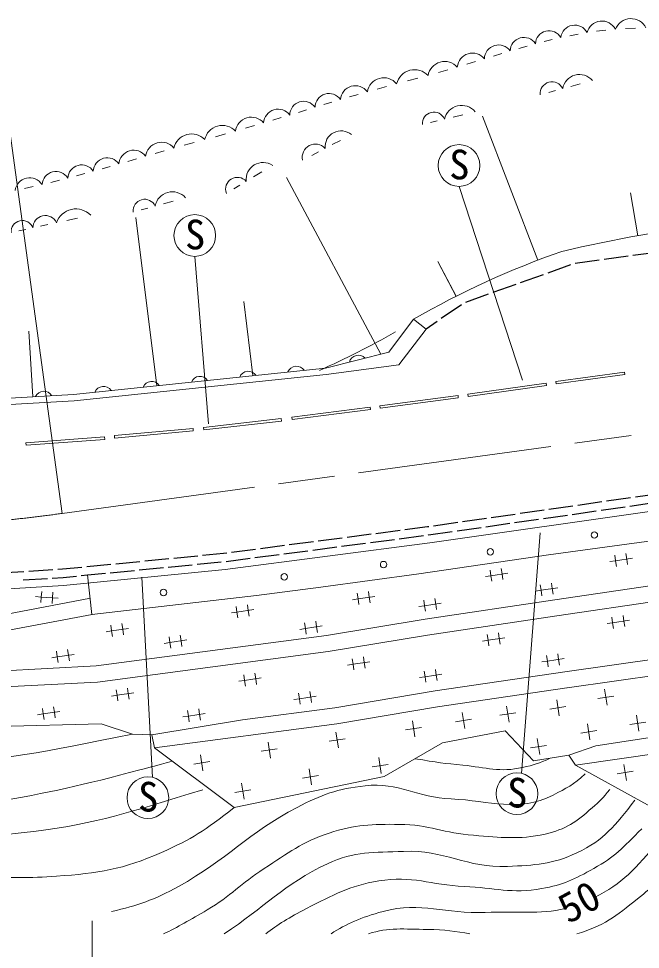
# Model space of a CAD drawing. Units: millimetres, scale not verified. Extents: x 40000 to 680000, y 20000 to 380000.
# Drawn here: x 112176 to 150616, y 243073 to 300640 of the extents above; entities that cross this region are included whole.
import ezdxf
from ezdxf.enums import TextEntityAlignment as Align

# ---------------------------------------------------------------- set-up
doc = ezdxf.new("R2010")
doc.units = ezdxf.units.MM
doc.header["$LTSCALE"] = 1000
doc.linetypes.add('CHAIN', pattern=[18.5, 12, -1.5, 3.5, -1.5])
for name, color, linetype, lineweight in [('M-BGD', 7, 'Continuous', 25), ('M-BGD-HTXT', 7, 'Continuous', 13), ('M-BMK', 2, 'CHAIN', 13), ('M-BMK-HTXT', 7, 'Continuous', 13)]:
    doc.layers.add(name, color=color, linetype=linetype, lineweight=lineweight)
doc.styles.add('ＭＳ ゴシック', font='')
doc.styles.get('ＭＳ ゴシック').set_extended_font_data('MS Gothic')

msp = doc.modelspace()

# ---------------------------------------------------------------- linework, layer by layer
at = {"layer": 'M-BGD'}
for p, q in [((151641, 286182), (150154, 285981)), ((148073, 285701), (146586, 285500)), ((149857, 285941), (148370, 285741)), ((146303, 285404), (144890, 284900)), ((144607, 284799), (143194, 284295)), ((142912, 284195), (141499, 283691)), ((141216, 283590), (139803, 283086)), ((139549, 282930), (138310, 282085)), ((138062, 281916), (137365, 281440)), ((151793, 271258), (150308, 271044)), ((148230, 270746), (146745, 270533)), ((150012, 271002), (148527, 270789)), ((149970, 270491), (151455, 270704)), ((144666, 270235), (143181, 270022)), ((146448, 270490), (144963, 270277)), ((146407, 269979), (147892, 270193)), ((148189, 270235), (149673, 270448)), ((139321, 269468), (137836, 269255)), ((141103, 269723), (139618, 269510)), ((141062, 269212), (142546, 269426)), ((142885, 269979), (141400, 269766)), ((142843, 269468), (144328, 269681)), ((144625, 269724), (146110, 269937)), ((135755, 268978), (134267, 268784)), ((137455, 269200), (136052, 269017)), ((137539, 269212), (137455, 269200)), ((137520, 268704), (138983, 268914)), ((139280, 268957), (140765, 269170)), ((130400, 268280), (128912, 268086)), ((132185, 268513), (130697, 268319)), ((133970, 268745), (132482, 268552)), ((133928, 268236), (135416, 268430)), ((135713, 268469), (137201, 268663)), ((137498, 268701), (137520, 268704)), ((126830, 267814), (125343, 267620)), ((128615, 268047), (127128, 267853)), ((128574, 267538), (130061, 267732)), ((130358, 267770), (131846, 267964)), ((132143, 268003), (133631, 268197)), ((121463, 267225), (119970, 267079)), ((123255, 267400), (121762, 267254)), ((124834, 267554), (123553, 267429)), ((125045, 267582), (124834, 267554)), ((125004, 267072), (126491, 267266)), ((126789, 267305), (128276, 267499)), ((114296, 266545), (112799, 266448)), ((114879, 266582), (114595, 266564)), ((116089, 266700), (114879, 266582)), ((117880, 266875), (116387, 266729)), ((119672, 267050), (118179, 266904)), ((119630, 266544), (121123, 266689)), ((121421, 266719), (122914, 266864)), ((123213, 266893), (124706, 267039)), ((112499, 266429), (111002, 266333)), ((112457, 265925), (113954, 266022)), ((114254, 266041), (114920, 266084)), ((114920, 266084), (115748, 266165)), ((116047, 266194), (116430, 266231)), ((116430, 266231), (117540, 266340)), ((117838, 266369), (119331, 266514))]:
    msp.add_line(p, q, dxfattribs=at)
at = {"layer": 'M-BGD-HTXT'}
for p, q in [((139405, 290266), (143324, 278285)), ((123066, 285937), (123914, 275570)), ((143270, 253961), (144421, 268836)), ((120454, 253713), (119797, 266090))]:
    msp.add_line(p, q, dxfattribs=at)
for centre in [(139406, 291556), (123068, 287227), (142984, 252704), (120168, 252456)]:
    msp.add_circle(centre, 1290, dxfattribs=at)
at = {"layer": 'M-BMK'}
msp.add_line((114870, 270038), (170311, 277647), dxfattribs=at)
msp.add_arc((99232, 383970), 115000, 256.38377, 277.81508, dxfattribs=at)
at = {"layer": 'M-BMK-HTXT'}
for p, q in [((150312, 300052), (149700, 300023)), ((114870, 270038), (110790, 299759)), ((145170, 299348), (144662, 299224)), ((146776, 299681), (146249, 299582)), ((148474, 299921), (147912, 299855)), ((143608, 298942), (143105, 298798)), ((142043, 298481), (141529, 298323)), ((140427, 297983), (139886, 297818)), ((138713, 297467), (138131, 297299)), ((136854, 296951), (136214, 296786)), ((146893, 296601), (146315, 296445)), ((133170, 295953), (132635, 295797)), ((134921, 296444), (134337, 296283)), ((145377, 296192), (144947, 296076)), ((131547, 295473), (131039, 295319)), ((129984, 294996), (129480, 294841)), ((128411, 294514), (127890, 294356)), ((138053, 294313), (137631, 294212)), ((139634, 294693), (139032, 294548)), ((144269, 285696), (140865, 294604)), ((126762, 294020), (126202, 293856)), ((124968, 293506), (124346, 293334)), ((132067, 293111), (131561, 292846)), ((121183, 292458), (120617, 292296)), ((123027, 292976), (122414, 292806)), ((119470, 291965), (118937, 291811)), ((130725, 292407), (130300, 292183)), ((117846, 291497), (117333, 291352)), ((116268, 291056), (115760, 290919)), ((127210, 291157), (126695, 290845)), ((134574, 279880), (128745, 290817)), ((113078, 290255), (112540, 290136)), ((114693, 290641), (114177, 290513)), ((125859, 290338), (125481, 290109)), ((150468, 287213), (150010, 289859)), ((121725, 289352), (121134, 289189)), ((120174, 288926), (119753, 288811)), ((113990, 287901), (113522, 287798)), ((115825, 288305), (115148, 288156)), ((120717, 277937), (119428, 288342)), ((112623, 287600), (112194, 287506)), ((139220, 283466), (138098, 285608)), ((139229, 283450), (138098, 285608)), ((126657, 278559), (126090, 283134)), ((136595, 282050), (135072, 280003)), ((137365, 281440), (136595, 282050)), ((113051, 277252), (112800, 281314)), ((135677, 279217), (137365, 281440)), ((135072, 280003), (131148, 279029)), ((131190, 278632), (135677, 279217)), ((115570, 277399), (131148, 279029)), ((115603, 277000), (131190, 278632)), ((149630, 278776), (145387, 278203)), ((149650, 278628), (145407, 278054)), ((149650, 278628), (149630, 278776)), ((144792, 278097), (139955, 277416)), ((144812, 277949), (144792, 278097)), ((145407, 278054), (145387, 278203)), ((144812, 277949), (139976, 277268)), ((105879, 276835), (115570, 277399)), ((105891, 276435), (115603, 277000)), ((139341, 277328), (134500, 276697)), ((139360, 277179), (134519, 276548)), ((139341, 277328), (139360, 277179)), ((139976, 277268), (139955, 277416)), ((133902, 276607), (129071, 275992)), ((133921, 276458), (129090, 275843)), ((133921, 276458), (133902, 276607)), ((134519, 276548), (134500, 276697)), ((128417, 275898), (123604, 275357)), ((128434, 275749), (123620, 275208)), ((128434, 275749), (128417, 275898)), ((129090, 275843), (129071, 275992)), ((122963, 275296), (118094, 274847)), ((122977, 275147), (122963, 275296)), ((123620, 275208), (123604, 275357)), ((117495, 274769), (112625, 274409)), ((117506, 274619), (112636, 274259)), ((117506, 274619), (117495, 274769)), ((118108, 274698), (118094, 274847)), ((122977, 275147), (118108, 274698)), ((112636, 274259), (112625, 274409)), ((137591, 268209), (169385, 272772)), ((156761, 269103), (144942, 267467)), ((124947, 266560), (137591, 268209)), ((144942, 267467), (136929, 266305)), ((149082, 267109), (148736, 267057)), ((149082, 267109), (149030, 267455)), ((150120, 267266), (149082, 267109)), ((149135, 266763), (149082, 267109)), ((149774, 267214), (149722, 267560)), ((149827, 266868), (149774, 267214)), ((114960, 265585), (124947, 266560)), ((141378, 266187), (141326, 266534)), ((142070, 266292), (142018, 266638)), ((145321, 264693), (160742, 266956)), ((116712, 263794), (116430, 266231)), ((130852, 265472), (136929, 266305)), ((141378, 266187), (141032, 266135)), ((142416, 266344), (141378, 266187)), ((141430, 265841), (141378, 266187)), ((142122, 265946), (142070, 266292)), ((160892, 265968), (145459, 263702)), ((108934, 265198), (114960, 265585)), ((130852, 265472), (126883, 264969)), ((144473, 265281), (144421, 265627)), ((145511, 265438), (144473, 265281)), ((145165, 265386), (145113, 265732)), ((145218, 265040), (145165, 265386)), ((113576, 264867), (113227, 264893)), ((113549, 264518), (113576, 264867)), ((113576, 264867), (113602, 265216)), ((114623, 264786), (113576, 264867)), ((114247, 264464), (114274, 264813)), ((114274, 264813), (114300, 265162)), ((126883, 264969), (116712, 263794)), ((133161, 264749), (133109, 265095)), ((134199, 264906), (133161, 264749)), ((133853, 264853), (133801, 265200)), ((133905, 264507), (133853, 264853)), ((144473, 265281), (144127, 265229)), ((144525, 264935), (144473, 265281)), ((106397, 262839), (116629, 264791)), ((125677, 263933), (125625, 264279)), ((126370, 264038), (126317, 264384)), ((133161, 264749), (132815, 264696)), ((133213, 264403), (133161, 264749)), ((137272, 264329), (136926, 264277)), ((137272, 264329), (137220, 264675)), ((138310, 264486), (137272, 264329)), ((137324, 263983), (137272, 264329)), ((145321, 264693), (137314, 263496)), ((137964, 264434), (137912, 264780)), ((138017, 264088), (137964, 264434)), ((106431, 261840), (116716, 263795)), ((125677, 263933), (125331, 263881)), ((126716, 264090), (125677, 263933)), ((125730, 263587), (125677, 263933)), ((126422, 263692), (126370, 264038)), ((137452, 262498), (145459, 263702)), ((149595, 263380), (149543, 263726)), ((117925, 262771), (117873, 263117)), ((118617, 262876), (118565, 263222)), ((129910, 262920), (129858, 263266)), ((130602, 263024), (130550, 263370)), ((137314, 263496), (131203, 262493)), ((148903, 263275), (148557, 263223)), ((148903, 263275), (148851, 263621)), ((149941, 263432), (148903, 263275)), ((148955, 262929), (148903, 263275)), ((149647, 263034), (149595, 263380)), ((117925, 262771), (117579, 262719)), ((118963, 262928), (117925, 262771)), ((117978, 262425), (117925, 262771)), ((118670, 262530), (118617, 262876)), ((122220, 262158), (122167, 262504)), ((129910, 262920), (129564, 262867)), ((130948, 263077), (129910, 262920)), ((129962, 262574), (129910, 262920)), ((130654, 262678), (130602, 263024)), ((141199, 262194), (141147, 262540)), ((141891, 262299), (141839, 262645)), ((116977, 260605), (131203, 262493)), ((121528, 262053), (121181, 262001)), ((121528, 262053), (121475, 262399)), ((122566, 262210), (121528, 262053)), ((121580, 261707), (121528, 262053)), ((122272, 261812), (122220, 262158)), ((131320, 261500), (137452, 262498)), ((141199, 262194), (140853, 262142)), ((142237, 262351), (141199, 262194)), ((141251, 261848), (141199, 262194)), ((141943, 261952), (141891, 262299)), ((145941, 260235), (161427, 262438)), ((114569, 261163), (114516, 261509)), ((115261, 261268), (115208, 261614)), ((131320, 261500), (117060, 259610)), ((146082, 259245), (161567, 261448)), ((114569, 261163), (114222, 261111)), ((115607, 261320), (114569, 261163)), ((114621, 260817), (114569, 261163)), ((115313, 260922), (115261, 261268)), ((132852, 260706), (132800, 261052)), ((133891, 260863), (132852, 260706)), ((133545, 260811), (133492, 261157)), ((133597, 260465), (133545, 260811)), ((144871, 260901), (144525, 260848)), ((144871, 260901), (144819, 261247)), ((145909, 261058), (144871, 260901)), ((144923, 260555), (144871, 260901)), ((145563, 261005), (145511, 261351)), ((145615, 260659), (145563, 261005)), ((95828, 259504), (116977, 260605)), ((132852, 260706), (132506, 260654)), ((132905, 260360), (132852, 260706)), ((137308, 259936), (137256, 260282)), ((137928, 259074), (145941, 260235)), ((138000, 260040), (137948, 260387)), ((126143, 259707), (125797, 259655)), ((126143, 259707), (126090, 260053)), ((127181, 259864), (126143, 259707)), ((126195, 259361), (126143, 259707)), ((126835, 259812), (126783, 260158)), ((126887, 259466), (126835, 259812)), ((137308, 259936), (136962, 259883)), ((138346, 260093), (137308, 259936)), ((137360, 259590), (137308, 259936)), ((138052, 259694), (138000, 260040)), ((117060, 259610), (95798, 258505)), ((118263, 258787), (118210, 259133)), ((118955, 258892), (118902, 259238)), ((131729, 258023), (137928, 259074)), ((146078, 259245), (138066, 258083)), ((148408, 259162), (148558, 258173)), ((118263, 258787), (117917, 258735)), ((119301, 258944), (118263, 258787)), ((118315, 258441), (118263, 258787)), ((119007, 258546), (118955, 258892)), ((129540, 258577), (129194, 258525)), ((129540, 258577), (129487, 258923)), ((130578, 258734), (129540, 258577)), ((129592, 258231), (129540, 258577)), ((130232, 258682), (130179, 259028)), ((130284, 258336), (130232, 258682)), ((145442, 258507), (145592, 257519)), ((147989, 258592), (148977, 258742)), ((113695, 257633), (113643, 257979)), ((114387, 257738), (114335, 258084)), ((123362, 257606), (123310, 257952)), ((131729, 258023), (126026, 257267)), ((138066, 258083), (131846, 257030)), ((142345, 258118), (142495, 257130)), ((145022, 257938), (146011, 258088)), ((113695, 257633), (113349, 257581)), ((114733, 257790), (113695, 257633)), ((113748, 257287), (113695, 257633)), ((114440, 257392), (114387, 257738)), ((122670, 257502), (122324, 257449)), ((122670, 257502), (122617, 257848)), ((123708, 257659), (122670, 257502)), ((122722, 257155), (122670, 257502)), ((123414, 257260), (123362, 257606)), ((139607, 257722), (139757, 256733)), ((141926, 257549), (142914, 257699)), ((150378, 257552), (150528, 256563)), ((117275, 257017), (95737, 256503)), ((131846, 257030), (120572, 255536)), ((136099, 256647), (137088, 256797)), ((136518, 257217), (136668, 256228)), ((139188, 257152), (140176, 257302)), ((147351, 257025), (147501, 256036)), ((158546, 257284), (147865, 255667)), ((149959, 256983), (150947, 257132)), ((131797, 256518), (131947, 255529)), ((142254, 256589), (138376, 255855)), ((158765, 256241), (146602, 254464)), ((146931, 256456), (147920, 256605)), ((127601, 255893), (127751, 254904)), ((131378, 255948), (132367, 256098)), ((134778, 253762), (138376, 255855)), ((143823, 255539), (144811, 255689)), ((144242, 256109), (144392, 255120)), ((123425, 255108), (123574, 254119)), ((127181, 255323), (128170, 255473)), ((123005, 254538), (123994, 254688)), ((134026, 254366), (135015, 254516)), ((134445, 254936), (134595, 253947)), ((151658, 251692), (146602, 254464)), ((149600, 254506), (149749, 253518)), ((130140, 254242), (130290, 253253)), ((149180, 253937), (150169, 254087)), ((125961, 253354), (126111, 252365)), ((129721, 253673), (130710, 253822)), ((125542, 252785), (126531, 252935)), ((116716, 244839), (116716, 239839))]:
    msp.add_line(p, q, dxfattribs=at)
for points in [[(120405, 256353), (119219, 256393), (117275, 257017)], [(126026, 257267), (120405, 256353), (120572, 255536)], [(146184, 255081), (144013, 254738), (142254, 256589)], [(147865, 255667), (146184, 255081), (146602, 254464)], [(134778, 253762), (125507, 251846), (120572, 255536)]]:
    msp.add_lwpolyline(points, dxfattribs=at)
for centre in [(147771, 268701), (141339, 267661), (134740, 266872), (128601, 266114), (121137, 265149)]:
    msp.add_circle(centre, 200, dxfattribs=at)
for centre, radius, start, end in [((150036, 299602), 1038, 26.63912, 158.78089), ((146560, 299369), 868, 27.66714, 173.43126), ((148236, 299561), 931, 26.58005, 166.92339), ((143413, 298632), 845, 32.36232, 179.48661), ((144967, 299051), 841, 29.70463, 177.7225), ((141852, 298133), 878, 35.31576, 178.71403), ((140237, 297569), 941, 38.34122, 175.64858), ((138518, 296954), 1039, 41.32812, 170.70841), ((136658, 296336), 1146, 43.28268, 166.11409), ((146846, 296136), 1047, 39.71921, 170.45349), ((132996, 295569), 920, 36.38038, 176.08377), ((134754, 295952), 1030, 39.74651, 170.92055), ((145152, 295997), 732, 25.31616, 184.85655), ((131367, 295142), 864, 34.53858, 179.15601), ((129797, 294671), 856, 34.45915, 179.66234), ((128218, 294148), 894, 36.14754, 177.52764), ((137851, 294157), 704, 22.02302, 185.00204), ((139568, 294182), 1091, 39.7133, 167.31177), ((126564, 293562), 984, 39.38303, 173.10167), ((124771, 292914), 1119, 43.23929, 167.60396), ((132115, 292703), 996, 50.33439, 185.04238), ((122864, 292406), 1106, 42.54297, 168.43758), ((119292, 291587), 914, 36.21071, 176.01072), ((121012, 292003), 991, 39.12609, 172.82271), ((130523, 292070), 812, 42.29417, 193.08259), ((117659, 291165), 869, 33.97617, 177.66799), ((116072, 290741), 853, 32.57665, 177.5822), ((127296, 290688), 1056, 56.14423, 186.26816), ((112858, 289890), 909, 32.67577, 172.20288), ((114487, 290316), 866, 32.12605, 175.712), ((125700, 290098), 724, 40.98564, 201.42675), ((121677, 288853), 1078, 41.08517, 169.5814), ((119969, 288757), 710, 24.18689, 186.47968), ((113827, 287695), 767, 24.91853, 179.89631), ((115720, 287603), 1267, 43.94385, 160.87098), ((112406, 287453), 698, 20.40455, 184.41029), ((163213, 213532), 74774, 95.87147, 103.49303), ((163569, 235181), 54077, 109.22111, 119.92131), ((108336, 329118), 55019, 294.07537, 299.5568), ((133175, 279258), 567, 42.01438, 165.86941), ((126371, 278261), 567, 34.04872, 157.90375), ((129354, 278573), 567, 34.04872, 157.90375), ((120403, 277636), 567, 34.04872, 157.90375), ((123387, 277949), 567, 34.04872, 157.90375), ((108336, 329118), 55023, 292.59737, 292.60992), ((113735, 277025), 567, 31.40204, 155.25706), ((117420, 277324), 567, 34.04872, 157.90375)]:
    msp.add_arc(centre, radius, start, end, dxfattribs=at)
for points, knots in [([(119219, 256393), (113406, 255228), (111530, 254759), (106523, 254576), (102691, 254436), (100514, 254410), (96709, 254894), (95239, 255081), (94620, 255150), (93081, 255447)], [0, 0, 0, 0, 1, 1, 1, 2, 2, 2, 3, 3, 3, 3]), ([(89168, 253890), (91404, 252639), (92341, 252150), (94584, 251565), (97012, 250931), (98476, 250972), (100985, 251012), (104740, 251073), (106822, 251569), (110529, 252169), (114136, 252754), (116135, 253240), (119668, 254173), (120426, 254373), (120680, 254432), (121606, 254700)], [0, 0, 0, 0, 1, 1, 1, 2, 2, 2, 3, 3, 3, 4, 4, 4, 5, 5, 5, 5]), ([(136679, 254868), (138076, 254634), (138482, 254575), (139646, 254465), (141082, 254328), (141932, 253998), (143338, 254325), (144022, 254484), (144328, 254565), (145042, 254900)], [0, 0, 0, 0, 1, 1, 1, 2, 2, 2, 3, 3, 3, 3]), ([(147201, 253926), (146473, 253249), (146047, 253034), (145216, 252619), (143013, 251521), (141378, 252275), (138919, 252378), (136819, 252467), (135689, 253418), (133600, 253193), (131883, 253009), (130921, 252645), (129390, 251848), (126342, 250260), (125072, 248638), (122068, 246968), (120544, 246121), (119551, 245796), (117919, 245408)], [0, 0, 0, 0, 1, 1, 1, 2, 2, 2, 3, 3, 3, 4, 4, 4, 5, 5, 5, 6, 6, 6, 6]), ([(123574, 252947), (118786, 251502), (117285, 250899), (113109, 250371), (110913, 250093), (109673, 249994), (107461, 249920), (103695, 249795), (101577, 250065), (97829, 250446), (95627, 250670), (94391, 250869), (92246, 251416), (89670, 252073), (88739, 252521), (85865, 253782)], [0, 0, 0, 0, 1, 1, 1, 2, 2, 2, 3, 3, 3, 4, 4, 4, 5, 5, 5, 5]), ([(121138, 244036), (121994, 244436), (122796, 244911), (123835, 245516), (125301, 246372), (125922, 247154), (127351, 248070), (128855, 249035), (129670, 249703), (131368, 250262), (132999, 250800), (134013, 250819), (135731, 250805), (137536, 250791), (138502, 250255), (140303, 250128), (142029, 250007), (143042, 249839), (144733, 250209), (146001, 250486), (146665, 250967), (147633, 251831), (148092, 252241), (148286, 252417), (148722, 252968)], [0, 0, 0, 0, 1, 1, 1, 2, 2, 2, 3, 3, 3, 4, 4, 4, 5, 5, 5, 6, 6, 6, 7, 7, 7, 8, 8, 8, 8]), ([(150279, 252297), (149022, 250706), (148400, 249853), (146688, 249045), (145144, 248317), (144104, 248285), (142399, 248206), (139866, 248088), (138507, 249252), (135975, 249132), (134120, 249044), (132961, 249165), (131281, 248373), (128541, 247081), (127363, 245670), (124889, 244036)], [0, 0, 0, 0, 1, 1, 1, 2, 2, 2, 3, 3, 3, 4, 4, 4, 5, 5, 5, 5]), ([(110258, 247564), (111545, 247492), (112879, 247488), (114514, 247601), (117107, 247781), (118631, 248009), (121007, 249065), (122895, 249905), (123656, 250415), (125507, 251846)], [0, 0, 0, 0, 1, 1, 1, 2, 2, 2, 3, 3, 3, 3]), ([(127456, 244036), (128193, 244599), (128891, 245042), (129980, 245602), (131642, 246455), (132606, 246994), (134448, 247308), (136486, 247656), (137664, 247063), (139729, 246965), (141598, 246876), (142674, 246512), (144517, 246831), (145844, 247061), (146560, 247412), (147731, 248075), (149044, 248817), (149504, 249316), (150705, 250536)], [0, 0, 0, 0, 1, 1, 1, 2, 2, 2, 3, 3, 3, 4, 4, 4, 5, 5, 5, 6, 6, 6, 6]), ([(146682, 244036), (148312, 244490), (149119, 245145), (150446, 246204), (151469, 247022), (151848, 247405), (152844, 248548)], [0, 0, 0, 0, 1, 1, 1, 2, 2, 2, 2]), ([(145988, 245601), (144366, 245198), (142984, 245458), (141027, 245361), (138560, 245238), (137090, 246059), (134704, 245421), (133337, 245056), (132446, 244650), (131497, 244036)], [0, 0, 0, 0, 1, 1, 1, 2, 2, 2, 3, 3, 3, 3]), ([(133810, 244036), (135040, 244456), (136017, 244313), (137460, 244307), (138509, 244303), (139225, 244173), (140073, 244036)], [0, 0, 0, 0, 1, 1, 1, 2, 2, 2, 2])]:
    msp.add_open_spline(points, degree=3, knots=knots, dxfattribs=at)
msp.add_open_spline([(151760, 249767), (150332, 248080), (149496, 247138), (147776, 246283)], degree=3, dxfattribs=at)

# ---------------------------------------------------------------- texts
at = {"layer": 'M-BGD-HTXT', "style": 'ＭＳ ゴシック'}
for p in [(139425, 290149), (123087, 285820), (120187, 251049), (143003, 251297)]:
    msp.add_text('S', height=1833, dxfattribs=at).set_placement(p, align=Align.BOTTOM_CENTER)
at = {"layer": 'M-BMK-HTXT', "style": 'ＭＳ ゴシック'}
msp.add_text('50', height=1833, rotation=28.455, dxfattribs=at).set_placement((146819, 246023), align=Align.MIDDLE_CENTER)

doc.saveas('drawing.dxf')
